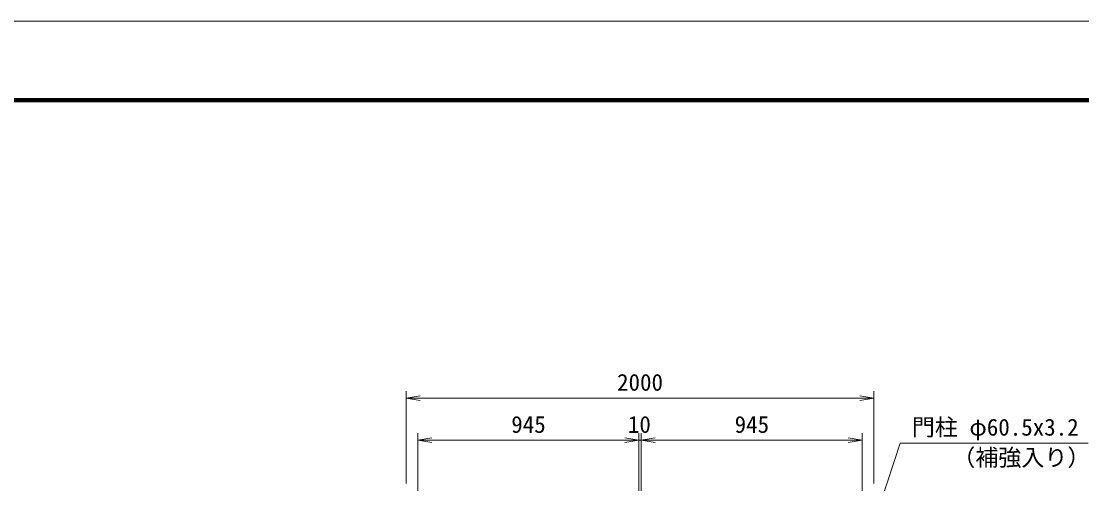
# Model space of a CAD drawing. Units: millimetres, scale not verified. Extents: x -6300 to 6300, y -4455 to 4455.
# Drawn here: x -556 to 3978, y 2478 to 4455 of the extents above; entities that cross this region are included whole.
import ezdxf
from ezdxf.enums import TextEntityAlignment as Align

# ---------------------------------------------------------------- set-up
doc = ezdxf.new("R2010")
doc.units = ezdxf.units.MM
doc.header["$LTSCALE"] = 30
for name, color, linetype, lineweight in [('0-7_D-STR-DIM', 7, 'Continuous', 9), ('0-8_0', 7, 'Continuous', 9), ('0-A_D-STR-TXT', 7, 'Continuous', 9), ('0-B_D-TTL', 7, 'Continuous', 9)]:
    doc.layers.add(name, color=color, linetype=linetype, lineweight=lineweight)
doc.styles.add('ＭＳ ゴシック', font='')
doc.styles.get('ＭＳ ゴシック').set_extended_font_data('MS Gothic')

# ---------------------------------------------------------------- blocks, each defined once
blk = doc.blocks.new('_Open')
at = {"layer": '0-8_0'}
blk.add_line((-30, 5), (0, 0), dxfattribs=at)
blk.add_lwpolyline([(-30, -5), (0, 0), (-30, 0)], dxfattribs=at)

msp = doc.modelspace()

# ---------------------------------------------------------------- linework, layer by layer
at = {"layer": '0-7_D-STR-DIM'}
for p, q in [((1089.08, 2478.75), (1089.08, 2873.51)), ((3089.08, 2478.75), (3089.08, 2873.51)), ((1149.08, 2843.51), (3029.08, 2843.51)), ((1139.08, 1180.51), (1139.08, 2693.51)), ((2084.08, 1180.51), (2084.08, 2693.51)), ((2084.08, 1180.51), (2084.08, 2693.51)), ((2094.08, 1180.51), (2094.08, 2693.51)), ((2094.08, 1180.51), (2094.08, 2693.51)), ((3039.08, 1180.51), (3039.08, 2693.51)), ((2024.08, 2663.51), (1199.08, 2663.51)), ((2024.08, 2663.51), (1964.08, 2663.51)), ((2084.08, 2663.51), (2094.08, 2663.51)), ((2154.08, 2663.51), (2979.08, 2663.51)), ((2154.08, 2663.51), (2214.08, 2663.51))]:
    msp.add_line(p, q, dxfattribs=at)
at = {"layer": '0-A_D-STR-TXT'}
msp.add_lwpolyline([(4005.69, 2650.61), (3201.81, 2650.61), (3094.83, 2324.89)], dxfattribs=at)
at = {"layer": '0-B_D-TTL', "color": 2, "lineweight": 18}
msp.add_lwpolyline([(-6300, 4455), (6300, 4455), (6300, -4455), (-6300, -4455)], close=True, dxfattribs=at)
at = {"layer": '0-B_D-TTL'}
for points in [[(-5895, 4125), (5895, 4125), (5895, -4125), (-5895, -4125)], [(-5891.25, 4121.25), (5891.25, 4121.25), (5891.25, -4121.25), (-5891.25, -4121.25)], [(-5887.5, 4117.5), (5887.5, 4117.5), (5887.5, -4117.5), (-5887.5, -4117.5)], [(-5883.75, 4113.75), (5883.75, 4113.75), (5883.75, -4113.75), (-5883.75, -4113.75)], [(-5880, 4110), (5880, 4110), (5880, -4110), (-5880, -4110)]]:
    msp.add_lwpolyline(points, close=True, dxfattribs=at)

# ---------------------------------------------------------------- block references
at = {"layer": '0-7_D-STR-DIM', "xscale": 2, "yscale": 2, "rotation": 180}
for p in [(1089.08, 2843.51), (1139.08, 2663.51), (2094.08, 2663.51), (2094.08, 2663.51)]:
    msp.add_blockref('_Open', p, dxfattribs=at)
at = {"layer": '0-7_D-STR-DIM', "xscale": 2, "yscale": 2}
for p in [(3089.08, 2843.51), (2084.08, 2663.51), (2084.08, 2663.51), (3039.08, 2663.51)]:
    msp.add_blockref('_Open', p, dxfattribs=at)

# ---------------------------------------------------------------- texts
at = {"layer": '0-7_D-STR-DIM', "style": 'ＭＳ ゴシック'}
for s, p in [('2000', (1991.2, 2853.63)), ('945', (1538.86, 2673.63)), ('10', (2037.48, 2673.63)), ('945', (2493.86, 2673.63))]:
    msp.add_text(s, height=72.14, dxfattribs=at).set_placement(p, align=Align.BOTTOM_LEFT)
at = {"layer": '0-A_D-STR-TXT', "style": 'ＭＳ ゴシック'}
for s, p in [('門柱 φ60.5x3.2', (3251.47, 2661.86)), ('（補強入り）', (3424.39, 2532.36))]:
    msp.add_text(s, height=72.14, dxfattribs=at).set_placement(p, align=Align.BOTTOM_LEFT)

doc.saveas('drawing.dxf')
